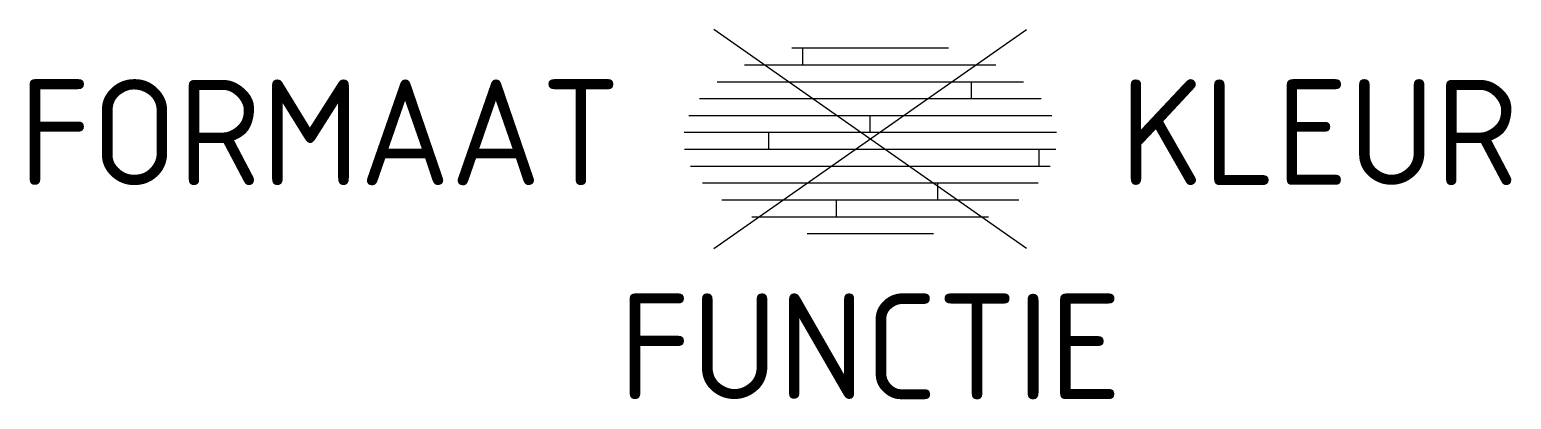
# Model space of a CAD drawing. Header units: metres. Extents: x -14.3 to 10.9, y -4.4 to 1.9.
import ezdxf
from ezdxf.enums import TextEntityAlignment as Align

# ---------------------------------------------------------------- set-up
doc = ezdxf.new("R2010")
doc.units = ezdxf.units.M
doc.styles.add('NLCS-ISO', font='NLCS-ISO.ttf')

msp = doc.modelspace()

# ---------------------------------------------------------------- linework, layer by layer
for p, q in [((-2.662, -1.864), (2.662, 1.864)), ((2.662, -1.864), (-2.662, 1.864)), ((-1.334, 1.552), (1.334, 1.552)), ((-1.15, 1.265), (-1.15, 1.552)), ((-2.139, 1.265), (2.139, 1.265)), ((-2.607, 0.977), (2.607, 0.977)), ((1.725, 0.69), (1.725, 0.977)), ((-2.907, 0.69), (2.907, 0.69)), ((-3.088, 0.403), (3.088, 0.403)), ((0, 0.115), (0, 0.403)), ((-3.17, 0.115), (3.17, 0.115)), ((-1.725, 0), (-1.725, 0.115)), ((-1.725, -0.173), (-1.725, 0)), ((-3.161, -0.173), (3.161, -0.173)), ((2.875, -0.46), (2.875, -0.173)), ((-3.06, -0.46), (3.06, -0.46)), ((-2.858, -0.748), (2.858, -0.748)), ((1.15, -1.035), (1.15, -0.748)), ((-2.529, -1.035), (2.529, -1.035)), ((-0.575, -1.323), (-0.575, -1.035)), ((-2.015, -1.323), (2.015, -1.323)), ((-1.074, -1.61), (1.074, -1.61))]:
    msp.add_line(p, q)

# ---------------------------------------------------------------- texts
at = {"style": 'NLCS-ISO'}
msp.add_attdef('FORMAAT', text='', height=1.8, dxfattribs=at).set_placement((-4.25, 0.115), align=Align.MIDDLE_RIGHT)
msp.add_attdef('KLEUR', text='', height=1.8, dxfattribs=at).set_placement((4.25, 0.115), align=Align.MIDDLE_LEFT)
at = {"style": 'NLCS-ISO', "flags": 1}
msp.add_attdef('FUNCTIE', text='', height=1.8, dxfattribs=at).set_placement((0, -2.635), align=Align.TOP_CENTER)

doc.saveas('drawing.dxf')
